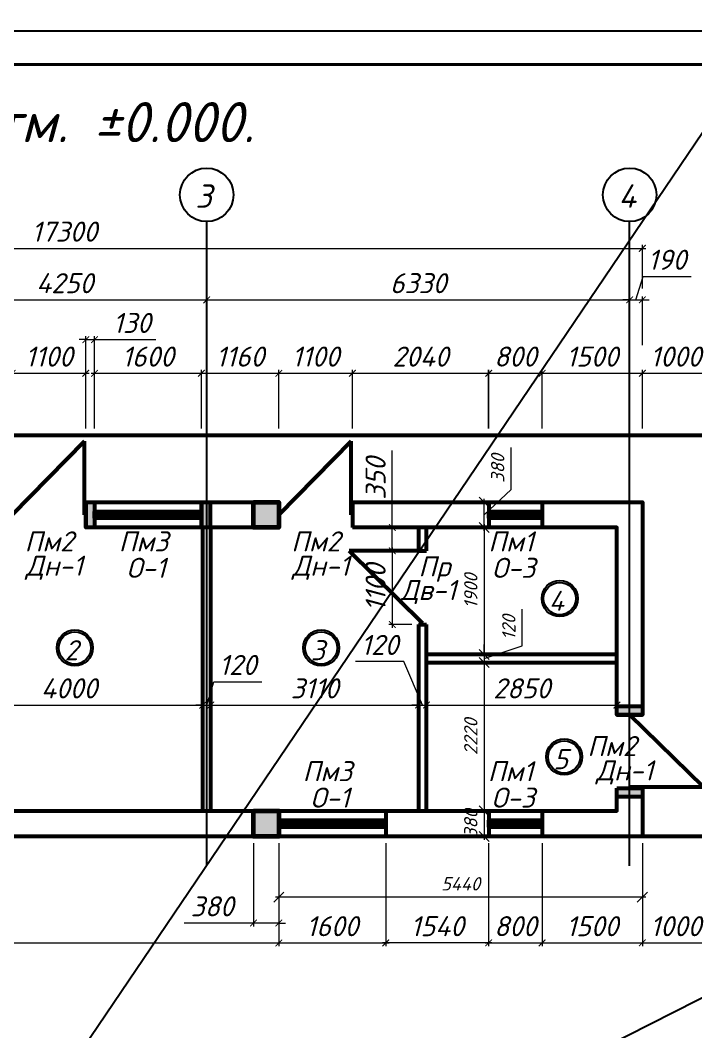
# Model space of a CAD drawing. Extents: x 108150 to 142535, y -18867 to -9422.
# Drawn here: x 134052.1 to 134153.2, y -16701 to -16549.7 of the extents above; entities that cross this region are included whole.
import ezdxf
from ezdxf.enums import TextEntityAlignment as Align

# ---------------------------------------------------------------- set-up
doc = ezdxf.new("R2010")
doc.units = 0
doc.header["$MEASUREMENT"] = 0
doc.header["$PDMODE"] = 32
doc.header["$PDSIZE"] = 0.6
doc.layers.add('1', color=4, linetype='Continuous', lineweight=40)
doc.layers.add('Выносные', color=8, linetype='Continuous', lineweight=15)
doc.styles.add('ГОСТ -3', font='isocpeui.ttf', dxfattribs={"height": 3})
doc.styles.add('ГОСТ 300', font='isocpeui.ttf', dxfattribs={"height": 300})
doc.styles.add('ГОСТ-2', font='isocpeui.ttf', dxfattribs={"oblique": 1, "height": 2})
doc.styles.add('ГОСТ3', font='isocpeur.ttf', dxfattribs={"oblique": 15, "height": 3})
doc.dimstyles.new('100-2', dxfattribs={"dimscale": 0, "dimtxt": 2, "dimasz": 1.5, "dimexe": 0.5, "dimexo": 1, "dimgap": 1, "dimtad": 1, "dimdec": 0, "dimlfac": 100, "dimdsep": 46, "dimtxsty": 'ГОСТ-2', "dimblk": 'OBLIQUE', "dimcen": 2, "dimdle": 0.5, "dimclrd": 7, "dimclre": 7, "dimclrt": 7, "dimadec": 0, "dimazin": 0, "dimtfac": 1, "dimtdec": 0, "dimtmove": 0, "dimatfit": 3, "dimfxl": 2, "dimlwd": 15, "dimlwe": 15, "dimarcsym": 0})
doc.dimstyles.new('100-3А', dxfattribs={"dimtxt": 3, "dimasz": 1, "dimexe": 0.5, "dimexo": 1, "dimgap": 1, "dimtad": 1, "dimdec": 0, "dimlfac": 100, "dimtxsty": 'ГОСТ -3', "dimblk": 'ARCHTICK', "dimcen": 2.5, "dimdle": 0.5, "dimclrd": 7, "dimclre": 7, "dimclrt": 7, "dimadec": 0, "dimazin": 0, "dimtfac": 1, "dimtdec": 0, "dimtmove": 0, "dimatfit": 0, "dimldrblk": 'DOT', "dimfxl": 1, "dimlwd": 15, "dimlwe": 15, "dimarcsym": 0})
doc.dimstyles.new('м100', dxfattribs={"dimtxt": 2.5, "dimasz": 2.5, "dimexe": 2, "dimexo": 0.625, "dimtad": 1, "dimdec": 0, "dimlfac": 100, "dimtxsty": 'Standard', "dimblk": 'OBLIQUE', "dimcen": -2.5, "dimdle": 2, "dimadec": 0, "dimazin": 0, "dimtfac": 1, "dimtdec": 0, "dimtmove": 0, "dimatfit": 3, "dimfxl": 1, "dimarcsym": 0})

# ---------------------------------------------------------------- blocks, each defined once
blk = doc.blocks.new('_Oblique')
at = {"color": 0, "linetype": 'ByBlock', "lineweight": -2}
blk.add_line((-0.5, -0.5), (0.5, 0.5), dxfattribs=at)
blk = doc.blocks.new('_ArchTick')
at = {"color": 0, "linetype": 'ByBlock', "const_width": 0.15}
blk.add_lwpolyline([(-0.5, -0.5), (0.5, 0.5)], dxfattribs=at)
blk = doc.blocks.new('*D2798')
at = {"color": 7, "lineweight": 15, "transparency": 16777216}
for p, q in [((134079.24, -16610.78), (134079.24, -16602.01)), ((134090.84, -16610.78), (134090.84, -16602.01)), ((134078.74, -16602.51), (134091.34, -16602.51))]:
    blk.add_line(p, q, dxfattribs=at)
at = {"layer": 'Defpoints', "color": 0, "lineweight": 0, "transparency": 16777216}
for p in [(134090.84, -16602.51), (134079.24, -16611.78), (134090.84, -16611.78)]:
    blk.add_point(p, dxfattribs=at)
at = {"color": 7, "lineweight": 15, "transparency": 16777216, "rotation": 180}
blk.add_blockref('_ArchTick', (134079.24, -16602.51), dxfattribs=at)
at = {"color": 7, "lineweight": 15, "transparency": 16777216}
blk.add_blockref('_ArchTick', (134090.84, -16602.51), dxfattribs=at)
at = {"color": 7, "lineweight": 25, "transparency": 16777216, "insert": (134085.04, -16600.01), "char_height": 3, "attachment_point": 5, "style": 'ГОСТ -3'}
blk.add_mtext('1160', dxfattribs=at)
blk = doc.blocks.new('_Dot')
at = {"color": 0, "linetype": 'ByBlock', "lineweight": -2}
blk.add_line((-0.5, 0), (-1, 0), dxfattribs=at)
at = {"color": 0, "linetype": 'ByBlock', "const_width": 0.5}
blk.add_lwpolyline([(-0.25, 0, 1), (0.25, 0, 1)], format="xyb", close=True, dxfattribs=at)
blk = doc.blocks.new('*D2799')
at = {"color": 7, "lineweight": 15, "transparency": 16777216}
for p, q in [((134090.84, -16610.78), (134090.84, -16602.01)), ((134101.84, -16610.78), (134101.84, -16602.01)), ((134090.34, -16602.51), (134102.34, -16602.51))]:
    blk.add_line(p, q, dxfattribs=at)
at = {"layer": 'Defpoints', "color": 0, "lineweight": 0, "transparency": 16777216}
for p in [(134101.84, -16602.51), (134090.84, -16611.78), (134101.84, -16611.78)]:
    blk.add_point(p, dxfattribs=at)
at = {"color": 7, "lineweight": 15, "transparency": 16777216, "rotation": 180}
blk.add_blockref('_ArchTick', (134090.84, -16602.51), dxfattribs=at)
at = {"color": 7, "lineweight": 15, "transparency": 16777216}
blk.add_blockref('_ArchTick', (134101.84, -16602.51), dxfattribs=at)
at = {"color": 7, "lineweight": 25, "transparency": 16777216, "insert": (134096.34, -16600.01), "char_height": 3, "attachment_point": 5, "style": 'ГОСТ -3'}
blk.add_mtext('1100', dxfattribs=at)
blk = doc.blocks.new('*D2803')
at = {"color": 7, "lineweight": 15, "transparency": 16777216}
for p, q in [((134144.29, -16591.53), (134145.34, -16588.03)), ((134145.34, -16588.03), (134152.54, -16588.03)), ((134143.34, -16591.53), (134142.34, -16591.53)), ((134143.34, -16598.82), (134143.34, -16591.03)), ((134143.34, -16591.53), (134145.24, -16591.53)), ((134143.34, -16591.53), (134145.24, -16591.53)), ((134145.24, -16598.32), (134145.24, -16591.03)), ((134145.24, -16591.53), (134146.24, -16591.53))]:
    blk.add_line(p, q, dxfattribs=at)
at = {"layer": 'Defpoints', "color": 0, "lineweight": 0, "transparency": 16777216}
for p in [(134145.24, -16591.53), (134145.24, -16599.32), (134143.34, -16599.82)]:
    blk.add_point(p, dxfattribs=at)
at = {"color": 7, "lineweight": 15, "transparency": 16777216}
blk.add_blockref('_ArchTick', (134143.34, -16591.53), dxfattribs=at)
at = {"color": 7, "lineweight": 15, "transparency": 16777216, "rotation": 180}
blk.add_blockref('_ArchTick', (134145.24, -16591.53), dxfattribs=at)
at = {"color": 7, "lineweight": 25, "transparency": 16777216, "insert": (134148.94, -16585.53), "char_height": 3, "attachment_point": 5, "style": 'ГОСТ -3'}
blk.add_mtext('190', dxfattribs=at)
blk = doc.blocks.new('*D2807')
at = {"color": 7, "lineweight": 15, "transparency": 16777216}
for p, q in [((134050.94, -16610.78), (134050.94, -16602.01)), ((134061.94, -16610.78), (134061.94, -16602.01)), ((134050.44, -16602.51), (134062.44, -16602.51))]:
    blk.add_line(p, q, dxfattribs=at)
at = {"layer": 'Defpoints', "color": 0, "lineweight": 0, "transparency": 16777216}
for p in [(134061.94, -16602.51), (134050.94, -16611.78), (134061.94, -16611.78)]:
    blk.add_point(p, dxfattribs=at)
at = {"color": 7, "lineweight": 15, "transparency": 16777216, "rotation": 180}
blk.add_blockref('_ArchTick', (134050.94, -16602.51), dxfattribs=at)
at = {"color": 7, "lineweight": 15, "transparency": 16777216}
blk.add_blockref('_ArchTick', (134061.94, -16602.51), dxfattribs=at)
at = {"color": 7, "lineweight": 25, "transparency": 16777216, "insert": (134056.44, -16600.01), "char_height": 3, "attachment_point": 5, "style": 'ГОСТ -3'}
blk.add_mtext('1100', dxfattribs=at)
blk = doc.blocks.new('*D2808')
at = {"layer": 'Defpoints', "color": 0, "lineweight": 0, "ltscale": 100, "transparency": 16777216}
for p in [(134063.24, -16597.48), (134061.94, -16611.78), (134063.24, -16611.78)]:
    blk.add_point(p, dxfattribs=at)
at = {"layer": 'Выносные', "color": 7, "lineweight": 15, "ltscale": 100, "transparency": 16777216}
for p, q in [((134061.94, -16597.48), (134060.94, -16597.48)), ((134061.94, -16610.78), (134061.94, -16596.98)), ((134061.94, -16597.48), (134063.24, -16597.48)), ((134063.24, -16610.78), (134063.24, -16596.98)), ((134063.24, -16597.48), (134072.44, -16597.48))]:
    blk.add_line(p, q, dxfattribs=at)
blk.add_blockref('_ArchTick', (134061.94, -16597.48), dxfattribs=at)
at = {"layer": 'Выносные', "color": 7, "lineweight": 15, "ltscale": 100, "transparency": 16777216, "rotation": 180}
blk.add_blockref('_ArchTick', (134063.24, -16597.48), dxfattribs=at)
at = {"layer": 'Выносные', "color": 7, "lineweight": 40, "ltscale": 100, "transparency": 16777216, "insert": (134068.84, -16594.98), "char_height": 3, "attachment_point": 5, "style": 'ГОСТ -3'}
blk.add_mtext('130', dxfattribs=at)
blk = doc.blocks.new('*D2810')
at = {"layer": 'Defpoints', "color": 0, "lineweight": 0, "ltscale": 100, "transparency": 16777216}
for p in [(134130.24, -16602.51), (134122.24, -16611.78), (134130.24, -16611.78)]:
    blk.add_point(p, dxfattribs=at)
at = {"layer": 'Выносные', "color": 7, "lineweight": 15, "ltscale": 100, "transparency": 16777216}
for p, q in [((134122.24, -16610.78), (134122.24, -16602.01)), ((134130.24, -16610.78), (134130.24, -16602.01)), ((134121.74, -16602.51), (134130.74, -16602.51))]:
    blk.add_line(p, q, dxfattribs=at)
at = {"layer": 'Выносные', "color": 7, "lineweight": 15, "ltscale": 100, "transparency": 16777216, "rotation": 180}
blk.add_blockref('_ArchTick', (134122.24, -16602.51), dxfattribs=at)
at = {"layer": 'Выносные', "color": 7, "lineweight": 15, "ltscale": 100, "transparency": 16777216}
blk.add_blockref('_ArchTick', (134130.24, -16602.51), dxfattribs=at)
at = {"layer": 'Выносные', "color": 7, "lineweight": 40, "ltscale": 100, "transparency": 16777216, "insert": (134126.24, -16600.01), "char_height": 3, "attachment_point": 5, "style": 'ГОСТ -3'}
blk.add_mtext('800', dxfattribs=at)
blk = doc.blocks.new('*D2819')
at = {"color": 7, "lineweight": 15, "transparency": 16777216}
for p, q in [((134080.04, -16652.14), (134081.09, -16648.64)), ((134081.09, -16648.64), (134088.29, -16648.64)), ((134079.44, -16652.14), (134078.44, -16652.14)), ((134079.44, -16653.74), (134079.44, -16651.64)), ((134079.44, -16652.14), (134080.64, -16652.14)), ((134079.44, -16652.14), (134080.64, -16652.14)), ((134080.64, -16653.74), (134080.64, -16651.64)), ((134080.64, -16652.14), (134081.64, -16652.14))]:
    blk.add_line(p, q, dxfattribs=at)
at = {"layer": 'Defpoints', "color": 0, "lineweight": 0, "transparency": 16777216}
for p in [(134080.64, -16652.14), (134079.44, -16654.74), (134080.64, -16654.74)]:
    blk.add_point(p, dxfattribs=at)
at = {"color": 7, "lineweight": 15, "transparency": 16777216}
blk.add_blockref('_ArchTick', (134079.44, -16652.14), dxfattribs=at)
at = {"color": 7, "lineweight": 15, "transparency": 16777216, "rotation": 180}
blk.add_blockref('_ArchTick', (134080.64, -16652.14), dxfattribs=at)
at = {"color": 7, "lineweight": 25, "transparency": 16777216, "insert": (134084.69, -16646.14), "char_height": 3, "attachment_point": 5, "style": 'ГОСТ -3'}
blk.add_mtext('120', dxfattribs=at)
blk = doc.blocks.new('*D2822')
at = {"color": 7, "lineweight": 15, "transparency": 16777216}
for p, q in [((134109.53, -16645.64), (134102.33, -16645.64)), ((134112.34, -16652.14), (134109.53, -16645.64)), ((134111.74, -16652.14), (134110.74, -16652.14)), ((134111.74, -16653.74), (134111.74, -16651.64)), ((134111.74, -16652.14), (134112.94, -16652.14)), ((134111.74, -16652.14), (134112.94, -16652.14)), ((134112.94, -16653.74), (134112.94, -16651.64)), ((134112.94, -16652.14), (134113.94, -16652.14))]:
    blk.add_line(p, q, dxfattribs=at)
at = {"layer": 'Defpoints', "color": 0, "lineweight": 0, "transparency": 16777216}
for p in [(134112.94, -16652.14), (134111.74, -16654.74), (134112.94, -16654.74)]:
    blk.add_point(p, dxfattribs=at)
at = {"color": 7, "lineweight": 15, "transparency": 16777216}
blk.add_blockref('_ArchTick', (134111.74, -16652.14), dxfattribs=at)
at = {"color": 7, "lineweight": 15, "transparency": 16777216, "rotation": 180}
blk.add_blockref('_ArchTick', (134112.94, -16652.14), dxfattribs=at)
at = {"color": 7, "lineweight": 25, "transparency": 16777216, "insert": (134105.93, -16643.14), "char_height": 3, "attachment_point": 5, "style": 'ГОСТ -3'}
blk.add_mtext('120', dxfattribs=at)
blk = doc.blocks.new('*D2823')
at = {"color": 7, "lineweight": 15, "transparency": 16777216}
for p, q in [((134121.57, -16625.08), (134121.57, -16645.08)), ((134117.5, -16625.58), (134122.07, -16625.58)), ((134117.5, -16644.58), (134122.07, -16644.58))]:
    blk.add_line(p, q, dxfattribs=at)
at = {"layer": 'Defpoints', "color": 0, "lineweight": 0, "transparency": 16777216}
for p in [(134116.5, -16625.58), (134116.5, -16644.58), (134121.57, -16644.58)]:
    blk.add_point(p, dxfattribs=at)
at = {"color": 7, "lineweight": 15, "transparency": 16777216, "xscale": 1.5, "yscale": 1.5, "zscale": 1.5}
for p, rotation in [((134121.57, -16625.58), 90), ((134121.57, -16644.58), 270)]:
    blk.add_blockref('_Oblique', p, dxfattribs=dict(at, rotation=rotation))
at = {"color": 7, "lineweight": 25, "transparency": 16777216, "insert": (134119.57, -16635.08), "char_height": 2, "attachment_point": 5, "rotation": 90, "style": 'ГОСТ-2'}
blk.add_mtext('1900', dxfattribs=at)
blk = doc.blocks.new('*D2824')
at = {"color": 7, "lineweight": 15, "transparency": 16777216}
for p, q in [((134127.26, -16643.28), (134127.26, -16637.79)), ((134121.57, -16644.58), (134121.57, -16643.08)), ((134121.57, -16645.18), (134127.26, -16643.28)), ((134117.5, -16644.58), (134122.07, -16644.58)), ((134121.57, -16644.58), (134121.57, -16645.78)), ((134121.57, -16644.58), (134121.57, -16645.78)), ((134117.5, -16645.78), (134122.07, -16645.78)), ((134121.57, -16645.78), (134121.57, -16647.28))]:
    blk.add_line(p, q, dxfattribs=at)
at = {"layer": 'Defpoints', "color": 0, "lineweight": 0, "transparency": 16777216}
for p in [(134116.5, -16644.58), (134116.5, -16645.78), (134121.57, -16645.78)]:
    blk.add_point(p, dxfattribs=at)
at = {"color": 7, "lineweight": 15, "transparency": 16777216, "xscale": 1.5, "yscale": 1.5, "zscale": 1.5}
for p, rotation in [((134121.57, -16644.58), 270), ((134121.57, -16645.78), 90)]:
    blk.add_blockref('_Oblique', p, dxfattribs=dict(at, rotation=rotation))
at = {"color": 7, "lineweight": 25, "transparency": 16777216, "insert": (134125.26, -16640.54), "char_height": 2, "attachment_point": 5, "rotation": 90, "style": 'ГОСТ-2'}
blk.add_mtext('120', dxfattribs=at)
blk = doc.blocks.new('*D2825')
at = {"color": 7, "lineweight": 15, "transparency": 16777216}
for p, q in [((134117.5, -16645.78), (134122.07, -16645.78)), ((134121.57, -16645.28), (134121.57, -16668.48)), ((134117.5, -16667.98), (134122.07, -16667.98))]:
    blk.add_line(p, q, dxfattribs=at)
at = {"layer": 'Defpoints', "color": 0, "lineweight": 0, "transparency": 16777216}
for p in [(134116.5, -16645.78), (134116.5, -16667.98), (134121.57, -16667.98)]:
    blk.add_point(p, dxfattribs=at)
at = {"color": 7, "lineweight": 15, "transparency": 16777216, "xscale": 1.5, "yscale": 1.5, "zscale": 1.5}
for p, rotation in [((134121.57, -16645.78), 90), ((134121.57, -16667.98), 270)]:
    blk.add_blockref('_Oblique', p, dxfattribs=dict(at, rotation=rotation))
at = {"color": 7, "lineweight": 25, "transparency": 16777216, "insert": (134119.57, -16656.88), "char_height": 2, "attachment_point": 5, "rotation": 90, "style": 'ГОСТ-2'}
blk.add_mtext('2220', dxfattribs=at)
blk = doc.blocks.new('*D2826')
at = {"color": 7, "lineweight": 15, "transparency": 16777216}
for p, q in [((134121.57, -16667.48), (134121.57, -16672.28)), ((134117.5, -16667.98), (134122.07, -16667.98)), ((134117.35, -16671.78), (134122.07, -16671.78))]:
    blk.add_line(p, q, dxfattribs=at)
at = {"layer": 'Defpoints', "color": 0, "lineweight": 0, "transparency": 16777216}
for p in [(134116.5, -16667.98), (134116.35, -16671.78), (134121.57, -16671.78)]:
    blk.add_point(p, dxfattribs=at)
at = {"color": 7, "lineweight": 15, "transparency": 16777216, "xscale": 1.5, "yscale": 1.5, "zscale": 1.5}
for p, rotation in [((134121.57, -16667.98), 90), ((134121.57, -16671.78), 270)]:
    blk.add_blockref('_Oblique', p, dxfattribs=dict(at, rotation=rotation))
at = {"color": 7, "lineweight": 25, "transparency": 16777216, "insert": (134119.57, -16669.88), "char_height": 2, "attachment_point": 5, "rotation": 90, "style": 'ГОСТ-2'}
blk.add_mtext('380', dxfattribs=at)
blk = doc.blocks.new('*D2827')
at = {"color": 7, "lineweight": 15, "transparency": 16777216}
for p, q in [((134125.59, -16619.89), (134125.59, -16613.61)), ((134121.57, -16623.68), (134125.59, -16619.89)), ((134117.5, -16621.78), (134122.07, -16621.78)), ((134121.57, -16626.08), (134121.57, -16621.28)), ((134117.5, -16625.58), (134122.07, -16625.58))]:
    blk.add_line(p, q, dxfattribs=at)
at = {"layer": 'Defpoints', "color": 0, "lineweight": 0, "transparency": 16777216}
for p in [(134116.5, -16621.78), (134121.57, -16621.78), (134116.5, -16625.58)]:
    blk.add_point(p, dxfattribs=at)
at = {"color": 7, "lineweight": 15, "transparency": 16777216, "xscale": 1.5, "yscale": 1.5, "zscale": 1.5}
for p, rotation in [((134121.57, -16621.78), 90), ((134121.57, -16625.58), 270)]:
    blk.add_blockref('_Oblique', p, dxfattribs=dict(at, rotation=rotation))
at = {"color": 7, "lineweight": 25, "transparency": 16777216, "insert": (134123.59, -16616.75), "char_height": 2, "attachment_point": 5, "rotation": 90, "style": 'ГОСТ-2'}
blk.add_mtext('380', dxfattribs=at)
blk = doc.blocks.new('*D2933')
at = {"layer": 'Defpoints', "color": 0, "lineweight": 0, "ltscale": 100, "transparency": 16777216}
for p in [(134111.74, -16629.07), (134107.82, -16640.07), (134111.74, -16640.07)]:
    blk.add_point(p, dxfattribs=at)
at = {"layer": 'Выносные', "color": 7, "lineweight": 15, "ltscale": 100, "transparency": 16777216}
for p, q in [((134110.74, -16629.07), (134107.32, -16629.07)), ((134107.82, -16628.57), (134107.82, -16640.57)), ((134110.74, -16640.07), (134107.32, -16640.07))]:
    blk.add_line(p, q, dxfattribs=at)
for p, rotation in [((134107.82, -16629.07), 90), ((134107.82, -16640.07), 270)]:
    blk.add_blockref('_ArchTick', p, dxfattribs=dict(at, rotation=rotation))
at = {"layer": 'Выносные', "color": 7, "lineweight": 40, "ltscale": 100, "transparency": 16777216, "insert": (134105.32, -16634.57), "char_height": 3, "attachment_point": 5, "rotation": 90, "style": 'ГОСТ -3'}
blk.add_mtext('1100', dxfattribs=at)
blk = doc.blocks.new('*D2934')
at = {"layer": 'Defpoints', "color": 0, "lineweight": 0, "ltscale": 100, "transparency": 16777216}
for p in [(134111.74, -16625.58), (134107.82, -16629.07), (134111.74, -16629.07)]:
    blk.add_point(p, dxfattribs=at)
at = {"layer": 'Выносные', "color": 7, "lineweight": 15, "ltscale": 100, "transparency": 16777216}
for p, q in [((134107.82, -16625.58), (134107.82, -16614.06)), ((134110.74, -16625.58), (134107.32, -16625.58)), ((134107.82, -16629.07), (134107.82, -16625.58)), ((134110.74, -16629.07), (134107.32, -16629.07)), ((134107.82, -16629.07), (134107.82, -16630.07))]:
    blk.add_line(p, q, dxfattribs=at)
for p, rotation in [((134107.82, -16625.58), 270), ((134107.82, -16629.07), 90)]:
    blk.add_blockref('_ArchTick', p, dxfattribs=dict(at, rotation=rotation))
at = {"layer": 'Выносные', "color": 7, "lineweight": 40, "ltscale": 100, "transparency": 16777216, "insert": (134105.32, -16618.25), "char_height": 3, "attachment_point": 5, "rotation": 90, "style": 'ГОСТ -3'}
blk.add_mtext('350', dxfattribs=at)
blk = doc.blocks.new('*D2831')
at = {"color": 7, "lineweight": 15, "transparency": 16777216}
for p, q in [((134090.84, -16672.78), (134090.84, -16681.37)), ((134145.24, -16672.78), (134145.24, -16681.37)), ((134145.74, -16680.87), (134090.34, -16680.87))]:
    blk.add_line(p, q, dxfattribs=at)
at = {"layer": 'Defpoints', "color": 0, "lineweight": 0, "transparency": 16777216}
for p in [(134090.84, -16671.78), (134145.24, -16671.78), (134090.84, -16680.87)]:
    blk.add_point(p, dxfattribs=at)
at = {"color": 7, "lineweight": 15, "transparency": 16777216, "xscale": 1.5, "yscale": 1.5, "zscale": 1.5, "rotation": 180}
blk.add_blockref('_Oblique', (134090.84, -16680.87), dxfattribs=at)
at = {"color": 7, "lineweight": 15, "transparency": 16777216, "xscale": 1.5, "yscale": 1.5, "zscale": 1.5}
blk.add_blockref('_Oblique', (134145.24, -16680.87), dxfattribs=at)
at = {"color": 7, "lineweight": 25, "transparency": 16777216, "insert": (134118.04, -16678.87), "char_height": 2, "attachment_point": 5, "style": 'ГОСТ-2'}
blk.add_mtext('5440', dxfattribs=at)
blk = doc.blocks.new('*D2832')
at = {"color": 7, "lineweight": 15, "transparency": 16777216}
for p, q in [((134087.04, -16672.78), (134087.04, -16685.24)), ((134090.84, -16672.78), (134090.84, -16685.24)), ((134087.04, -16684.74), (134076.67, -16684.74)), ((134090.84, -16684.74), (134087.04, -16684.74)), ((134090.84, -16684.74), (134091.84, -16684.74))]:
    blk.add_line(p, q, dxfattribs=at)
at = {"layer": 'Defpoints', "color": 0, "lineweight": 0, "transparency": 16777216}
for p in [(134087.04, -16671.78), (134090.84, -16671.78), (134087.04, -16684.74)]:
    blk.add_point(p, dxfattribs=at)
at = {"color": 7, "lineweight": 15, "transparency": 16777216}
blk.add_blockref('_ArchTick', (134087.04, -16684.74), dxfattribs=at)
at = {"color": 7, "lineweight": 15, "transparency": 16777216, "rotation": 180}
blk.add_blockref('_ArchTick', (134090.84, -16684.74), dxfattribs=at)
at = {"color": 7, "lineweight": 25, "transparency": 16777216, "insert": (134080.86, -16682.24), "char_height": 3, "attachment_point": 5, "style": 'ГОСТ -3'}
blk.add_mtext('380', dxfattribs=at)
blk = doc.blocks.new('*D2936')
at = {"color": 7, "lineweight": 15, "transparency": 16777216}
for p, q in [((134106.84, -16672.78), (134106.84, -16688.21)), ((134122.24, -16672.78), (134122.24, -16688.21)), ((134122.74, -16687.71), (134106.34, -16687.71))]:
    blk.add_line(p, q, dxfattribs=at)
at = {"layer": 'Defpoints', "color": 0, "lineweight": 0, "transparency": 16777216}
for p in [(134106.84, -16671.78), (134122.24, -16671.78), (134106.84, -16687.71)]:
    blk.add_point(p, dxfattribs=at)
at = {"color": 7, "lineweight": 15, "transparency": 16777216, "rotation": 180}
blk.add_blockref('_ArchTick', (134106.84, -16687.71), dxfattribs=at)
at = {"color": 7, "lineweight": 15, "transparency": 16777216}
blk.add_blockref('_ArchTick', (134122.24, -16687.71), dxfattribs=at)
at = {"color": 7, "lineweight": 25, "transparency": 16777216, "insert": (134114.54, -16685.21), "char_height": 3, "attachment_point": 5, "style": 'ГОСТ -3'}
blk.add_mtext('1540', dxfattribs=at)
blk = doc.blocks.new('*D2937')
at = {"color": 7, "lineweight": 15, "transparency": 16777216}
for p, q in [((134122.24, -16672.78), (134122.24, -16688.21)), ((134130.24, -16672.78), (134130.24, -16688.21)), ((134121.74, -16687.71), (134130.74, -16687.71))]:
    blk.add_line(p, q, dxfattribs=at)
at = {"layer": 'Defpoints', "color": 0, "lineweight": 0, "transparency": 16777216}
for p in [(134122.24, -16671.78), (134130.24, -16671.78), (134130.24, -16687.71)]:
    blk.add_point(p, dxfattribs=at)
at = {"color": 7, "lineweight": 15, "transparency": 16777216, "rotation": 180}
blk.add_blockref('_ArchTick', (134122.24, -16687.71), dxfattribs=at)
at = {"color": 7, "lineweight": 15, "transparency": 16777216}
blk.add_blockref('_ArchTick', (134130.24, -16687.71), dxfattribs=at)
at = {"color": 7, "lineweight": 25, "transparency": 16777216, "insert": (134126.24, -16685.21), "char_height": 3, "attachment_point": 5, "style": 'ГОСТ -3'}
blk.add_mtext('800', dxfattribs=at)
blk = doc.blocks.new('*D2938')
at = {"color": 7, "lineweight": 15, "transparency": 16777216}
for p, q in [((134145.24, -16672.78), (134145.24, -16688.21)), ((134155.24, -16672.78), (134155.24, -16688.21)), ((134144.74, -16687.71), (134155.74, -16687.71))]:
    blk.add_line(p, q, dxfattribs=at)
at = {"layer": 'Defpoints', "color": 0, "lineweight": 0, "transparency": 16777216}
for p in [(134145.24, -16671.78, -754.49), (134155.24, -16671.78, -754.49), (134155.24, -16687.71)]:
    blk.add_point(p, dxfattribs=at)
at = {"color": 7, "lineweight": 15, "transparency": 16777216, "rotation": 180}
blk.add_blockref('_ArchTick', (134145.24, -16687.71), dxfattribs=at)
at = {"color": 7, "lineweight": 15, "transparency": 16777216}
blk.add_blockref('_ArchTick', (134155.24, -16687.71), dxfattribs=at)
at = {"color": 7, "lineweight": 25, "transparency": 16777216, "insert": (134150.24, -16685.21), "char_height": 3, "attachment_point": 5, "style": 'ГОСТ -3'}
blk.add_mtext('1000', dxfattribs=at)
blk = doc.blocks.new('*D2842')
at = {"color": 7, "lineweight": 15, "transparency": 16777216}
for p, q in [((134145.24, -16610.78), (134145.24, -16602.01)), ((134155.24, -16610.78), (134155.24, -16602.01)), ((134144.74, -16602.51), (134155.74, -16602.51))]:
    blk.add_line(p, q, dxfattribs=at)
at = {"layer": 'Defpoints', "color": 0, "lineweight": 0, "transparency": 16777216}
for p in [(134155.24, -16602.51), (134145.24, -16611.78, -754.49), (134155.24, -16611.78, -754.49)]:
    blk.add_point(p, dxfattribs=at)
at = {"color": 7, "lineweight": 15, "transparency": 16777216, "rotation": 180}
blk.add_blockref('_ArchTick', (134145.24, -16602.51), dxfattribs=at)
at = {"color": 7, "lineweight": 15, "transparency": 16777216}
blk.add_blockref('_ArchTick', (134155.24, -16602.51), dxfattribs=at)
at = {"color": 7, "lineweight": 25, "transparency": 16777216, "insert": (134150.24, -16600.01), "char_height": 3, "attachment_point": 5, "style": 'ГОСТ -3'}
blk.add_mtext('1000', dxfattribs=at)

msp = doc.modelspace()

# ---------------------------------------------------------------- hatches: boundary and pattern name
at = {"lineweight": 15}
h = msp.add_hatch(color=116, dxfattribs=at)
h.set_gradient(color1=(132, 132, 132), color2=(145, 145, 145), one_color=1, tint=0.57)
h.paths.add_polyline_path([(134061.9417, -16621.7771), (134063.2417, -16621.7771), (134063.2417, -16625.5771), (134061.9417, -16625.5771)])
h = msp.add_hatch(color=116, dxfattribs=at)
h.set_gradient(color1=(132, 132, 132), color2=(145, 145, 145), one_color=1, tint=0.57)
h.paths.add_polyline_path([(134079.2417, -16621.7771), (134080.5417, -16621.7771), (134080.5417, -16625.5771), (134079.2417, -16625.5771)])
at = {"lineweight": 60}
h = msp.add_hatch(color=116, dxfattribs=at)
h.set_gradient(color1=(91, 91, 91), color2=(115, 115, 115), one_color=1, tint=0.45)
h.paths.add_polyline_path([(134090.8417, -16625.5771), (134087.0417, -16625.5771), (134087.0417, -16621.7771), (134090.8417, -16621.7771)])
at = {"lineweight": 15}
h = msp.add_hatch(color=116, dxfattribs=at)
h.set_gradient(color1=(132, 132, 132), color2=(145, 145, 145), one_color=1, tint=0.57)
h.paths.add_polyline_path([(134145.2417, -16652.2771), (134145.2417, -16653.5771), (134143.3417, -16653.5771), (134143.3417, -16652.2771)])
h.paths.add_polyline_path([(134143.3417, -16652.2771), (134143.3417, -16653.5771), (134141.4417, -16653.5771), (134141.4417, -16652.2771)])
h = msp.add_hatch(color=116, dxfattribs=at)
h.set_gradient(color1=(132, 132, 132), color2=(145, 145, 145), one_color=1, tint=0.57)
h.paths.add_polyline_path([(134141.4417, -16665.8771), (134141.4417, -16664.5771), (134145.2417, -16664.5771), (134145.2417, -16665.8771)])
at = {"lineweight": 60}
h = msp.add_hatch(color=116, dxfattribs=at)
h.set_gradient(color1=(91, 91, 91), color2=(115, 115, 115), one_color=1, tint=0.45)
h.paths.add_polyline_path([(134090.8417, -16671.7771), (134087.0417, -16671.7771), (134087.0417, -16667.9771), (134090.8417, -16667.9771)])

# ---------------------------------------------------------------- linework, layer by layer
at = {"color": 5, "lineweight": 25}
for p, q in [((134080.045, -16676.2032, -754.4947), (134080.045, -16579.821, -754.4947)), ((134143.3417, -16676.2032, -754.4947), (134143.3417, -16579.821, -754.4947))]:
    msp.add_line(p, q, dxfattribs=at)
at = {"color": 116, "lineweight": 53}
for p, q in [((134061.7417, -16612.6771, -754.4947), (134050.9417, -16623.6771, -754.4947)), ((134061.7417, -16623.6771, -754.4947), (134061.7417, -16612.6771, -754.4947)), ((134101.6417, -16612.6771, -754.4947), (134090.8417, -16623.6771, -754.4947)), ((134101.6417, -16623.6771, -754.4947), (134101.6417, -16612.6771, -754.4947)), ((134063.2417, -16621.7771, -754.4947), (134063.2417, -16625.5771, -754.4947)), ((134079.2417, -16621.7771, -754.4947), (134079.2417, -16625.5771, -754.4947)), ((134090.8417, -16621.7771, -754.4947), (134090.8417, -16625.5771, -754.4947)), ((134122.2447, -16621.7831, -754.4947), (134122.2447, -16625.5831, -754.4947)), ((134130.2447, -16621.7831, -754.4947), (134130.2447, -16625.5831, -754.4947)), ((134061.9417, -16623.6771, -754.4947), (134061.7417, -16623.6771, -754.4947)), ((134063.2417, -16623.6771, -754.4947), (134079.2417, -16623.6771, -754.4947)), ((134101.8417, -16623.6771, -754.4947), (134101.6417, -16623.6771, -754.4947)), ((134122.2447, -16623.6831, -754.4947), (134130.2447, -16623.6831, -754.4947)), ((134079.445, -16667.9771, -754.4947), (134079.445, -16625.5771, -754.4947)), ((134080.645, -16667.9771, -754.4947), (134080.645, -16625.5771, -754.4947)), ((134111.745, -16625.5771, -754.4947), (134111.745, -16629.0684, -754.4947)), ((134112.945, -16629.0684, -754.4947), (134112.945, -16625.5771, -754.4947)), ((134112.345, -16629.0684, -754.4947), (134101.345, -16629.0684, -754.4947)), ((134112.345, -16639.8684, -754.4947), (134101.345, -16629.0684, -754.4947)), ((134111.745, -16629.0684, -754.4947), (134112.945, -16629.0684, -754.4947)), ((134111.745, -16640.0684, -754.4947), (134111.745, -16667.9771, -754.4947)), ((134111.745, -16640.0684, -754.4947), (134112.945, -16640.0684, -754.4947)), ((134112.3126, -16640.0684, -754.4947), (134112.3126, -16639.8684, -754.4947)), ((134112.945, -16667.9771, -754.4947), (134112.945, -16640.0684, -754.4947)), ((134141.4417, -16644.5771, -754.4947), (134112.945, -16644.5771, -754.4947)), ((134112.945, -16645.7771, -754.4947), (134141.4417, -16645.7771, -754.4947)), ((134141.4417, -16653.5771, -754.4947), (134145.2417, -16653.5771, -754.4947)), ((134143.3417, -16653.5771, -754.4947), (134154.3417, -16664.3771, -754.4947)), ((134143.3417, -16664.5771, -754.4947), (134143.3417, -16664.3771, -754.4947)), ((134143.3417, -16664.3771, -754.4947), (134154.3417, -16664.3771, -754.4947)), ((134141.4417, -16664.5771, -754.4947), (134145.2417, -16664.5771, -754.4947)), ((134090.8417, -16667.9771, -754.4947), (134090.8417, -16671.7771, -754.4947)), ((134090.8417, -16667.9771, -754.4947), (134090.8417, -16671.7771, -754.4947)), ((134090.8417, -16667.9771, -754.4947), (134090.8417, -16671.7771, -754.4947)), ((134106.8417, -16667.9771, -754.4947), (134106.8417, -16671.7771, -754.4947)), ((134122.2447, -16667.9771, -754.4947), (134122.2447, -16671.7771, -754.4947)), ((134130.2447, -16667.9771, -754.4947), (134130.2447, -16671.7771, -754.4947)), ((134090.8417, -16669.8771, -754.4947), (134106.8417, -16669.8771, -754.4947)), ((134122.2447, -16669.8771, -754.4947), (134130.2447, -16669.8771, -754.4947))]:
    msp.add_line(p, q, dxfattribs=at)
at = {"color": 0, "lineweight": -3, "elevation": -754.4947}
msp.add_lwpolyline([(133906.3475, -16848.334), (134536.3475, -16848.334), (134536.3475, -16551.334), (133906.3475, -16551.334)], close=True, dxfattribs=at)
at = {"color": 7, "lineweight": 40, "elevation": -754.4947}
msp.add_lwpolyline([(133926.3475, -16843.334), (134531.3475, -16843.334), (134531.3475, -16556.334), (133926.3475, -16556.334)], close=True, dxfattribs=at)
at = {"color": 116, "lineweight": 53, "elevation": -754.4947}
for points in [[(133972.2417, -16671.7771), (133962.2417, -16671.7771), (133962.2417, -16611.7771), (134155.2417, -16611.7771), (134155.2417, -16671.7771), (134145.2417, -16671.7771)], [(134145.2417, -16664.5771), (134145.2417, -16671.7771), (133972.2417, -16671.7771), (133972.2417, -16621.7771), (133990.2417, -16621.7771)], [(134061.7417, -16621.7771), (134090.8417, -16621.7771)], [(134061.9417, -16621.7771), (134061.9417, -16625.5771)], [(134090.8417, -16625.5771), (134090.8417, -16621.7771)], [(134101.8417, -16621.7771), (134145.2417, -16621.7771), (134145.2417, -16653.5771)], [(134101.8417, -16621.7771), (134101.8417, -16625.5771)], [(134090.8417, -16625.5771), (134061.9417, -16625.5771)], [(134141.4417, -16653.5771), (134141.4417, -16625.5771), (134101.8417, -16625.5771)], [(134039.445, -16667.9771), (134141.4417, -16667.9771), (134141.4417, -16664.5771)]]:
    msp.add_lwpolyline(points, dxfattribs=at)
for points in [[(134063.2417, -16621.7771), (134063.2417, -16625.5771), (134061.9417, -16625.5771), (134061.9417, -16621.7771)], [(134080.5417, -16621.7771), (134080.5417, -16625.5771), (134079.2417, -16625.5771), (134079.2417, -16621.7771)], [(134063.2417, -16623.1771), (134079.2417, -16623.1771), (134079.2417, -16624.1771), (134063.2417, -16624.1771)], [(134122.2447, -16623.1831), (134130.2447, -16623.1831), (134130.2447, -16624.1831), (134122.2447, -16624.1831)], [(134141.4417, -16652.2771), (134145.2417, -16652.2771), (134145.2417, -16653.5771), (134141.4417, -16653.5771)], [(134141.4417, -16664.5771), (134145.2417, -16664.5771), (134145.2417, -16665.8771), (134141.4417, -16665.8771)], [(134090.8417, -16669.3771), (134106.8417, -16669.3771), (134106.8417, -16670.3771), (134090.8417, -16670.3771)], [(134122.2447, -16669.3771), (134130.2447, -16669.3771), (134130.2447, -16670.3771), (134122.2447, -16670.3771)]]:
    msp.add_lwpolyline(points, close=True, dxfattribs=at)
at = {"color": 116, "lineweight": 60, "elevation": -754.4947}
for points in [[(134087.0417, -16621.7771), (134090.8417, -16621.7771), (134090.8417, -16625.5771), (134087.0417, -16625.5771)], [(134087.0417, -16667.9771), (134090.8417, -16667.9771), (134090.8417, -16671.7771), (134087.0417, -16671.7771)]]:
    msp.add_lwpolyline(points, close=True, dxfattribs=at)
at = {"color": 7}
for centre in [(134080.045, -16575.821, -754.4947), (134143.3417, -16575.821, -754.4947)]:
    msp.add_circle(centre, 4, dxfattribs=at)
at = {"color": 146, "lineweight": 25}
for centre, radius in [((134132.8789, -16636.2073, -754.4947), 2.7), ((134132.8789, -16636.2073, -754.4947), 2.4093), ((134060.3148, -16643.5915, -754.4947), 2.7), ((134060.3148, -16643.5915, -754.4947), 2.4093), ((134097.1798, -16643.5915, -754.4947), 2.7), ((134097.1798, -16643.5915, -754.4947), 2.4093), ((134133.5385, -16659.8923, -754.4947), 2.7), ((134133.5385, -16659.8923, -754.4947), 2.4093)]:
    msp.add_circle(centre, radius, dxfattribs=at)

# ---------------------------------------------------------------- texts
at = {"color": 7, "ltscale": 20, "style": 'ГОСТ -3'}
msp.add_text('План на отм. %%P0.000. ', height=6, dxfattribs=at).set_placement((134008.9589, -16567.9382, -754.4947))
at = {"color": 7, "style": 'ГОСТ 300'}
for s, p in [('3', (134078.3521, -16577.7522, -754.4947)), ('4', (134141.6488, -16577.7522, -754.4947))]:
    msp.add_text(s, height=3.5, dxfattribs=at).set_placement(p)
at = {"color": 7, "linetype": 'Continuous', "lineweight": 25, "style": 'ГОСТ -3'}
for s, p in [('Пм2', (134056.4663, -16627.6453, -754.4947)), ('Пм3', (134070.5859, -16627.6453, -754.4947)), ('Пм2', (134096.3663, -16627.6453, -754.4947)), ('Пм1', (134125.5889, -16627.6513, -754.4947)), ('Дн-1', (134057.2219, -16631.6015, -754.4947)), ('О-1', (134070.9718, -16631.6015, -754.4947)), ('Дн-1', (134097.1219, -16631.6015, -754.4947)), ('Пр', (134114.1103, -16631.7839, -754.4947)), ('О-3', (134125.9748, -16631.6075, -754.4947)), ('Дв-1', (134113.2137, -16635.2388, -754.4947)), ('Пм2', (134140.684, -16658.2578, -754.4947)), ('Пм3', (134098.1115, -16662.0182, -754.4947)), ('Пм1', (134125.5145, -16662.0182, -754.4947)), ('Дн-1', (134142.5961, -16662.214, -754.4947)), ('О-1', (134098.4974, -16665.9744, -754.4947)), ('О-3', (134125.9004, -16665.9744, -754.4947))]:
    msp.add_text(s, height=3, dxfattribs=at).set_placement(p, align=Align.MIDDLE)
at = {"color": 7, "linetype": 'Continuous', "lineweight": 25, "style": 'ГОСТ3', "oblique": 15}
for s, p in [('4', (134132.3737, -16636.5427, -754.4947)), ('2', (134059.8097, -16643.927, -754.4947)), ('3', (134096.6746, -16643.927, -754.4947)), ('5', (134133.0334, -16660.2277, -754.4947))]:
    msp.add_text(s, height=3, dxfattribs=at).set_placement(p, align=Align.MIDDLE)

# ---------------------------------------------------------------- dimensions: what is measured, and where the dimension line sits
at = {"color": 116, "lineweight": 25}
for base, p1, p2 in [((134145.2417, -16583.821, -754.4947), (133972.2417, -16590.821, -754.4947), (134145.2417, -16590.821, -754.4947)), ((134090.8417, -16687.7099, -754.4947), (133972.2417, -16671.7771, -754.4947), (134090.8417, -16671.7771, -754.4947)), ((134106.8417, -16687.7099, -754.4947), (134090.8417, -16671.7771, -754.4947), (134106.8417, -16671.7771, -754.4947)), ((134145.2417, -16687.7099, -754.4947), (134130.2447, -16671.7771, -754.4947), (134145.2417, -16671.7771, -754.4947))]:
    msp.add_linear_dim(base=base, p1=p1, p2=p2, dimstyle='100-3А', dxfattribs=at).render()
for base, p1, p2, dimstyle, override, picture, middle in [((134145.2417, -16591.5339, -754.4947), (134143.3417, -16599.821, -754.4947), (134145.2417, -16599.321, -754.4947), '100-3А', {"dimtmove": 1}, '*D2803', (134146.3417, -16585.5339, -754.4947)), ((134061.9417, -16602.5135, -754.4947), (134050.9417, -16611.7771, -754.4947), (134061.9417, -16611.7771, -754.4947), '100-3А', {"dimtmove": 1}, '*D2807', (134056.4417, -16600.0135, -754.4947)), ((134090.8417, -16602.5135, -754.4947), (134079.2417, -16611.7771, -754.4947), (134090.8417, -16611.7771, -754.4947), '100-3А', {"dimtmove": 1}, '*D2798', (134085.0417, -16600.0135, -754.4947)), ((134101.8417, -16602.5135, -754.4947), (134090.8417, -16611.7771, -754.4947), (134101.8417, -16611.7771, -754.4947), '100-3А', {"dimtmove": 1}, '*D2799', (134096.3417, -16600.0135, -754.4947)), ((134155.2417, -16602.5135), (134145.2417, -16611.7771, -754.4947), (134155.2417, -16611.7771, -754.4947), '100-3А', {"dimtmove": 1}, '*D2842', (134150.2417, -16600.0135)), ((134080.645, -16652.1364, -754.4947), (134079.445, -16654.736, -754.4947), (134080.645, -16654.736, -754.4947), '100-3А', {"dimtmove": 1}, '*D2819', (134082.095, -16646.1364, -754.4947)), ((134090.8417, -16680.8663, -754.4947), (134145.2417, -16671.7771, -754.4947), (134090.8417, -16671.7771, -754.4947), '100-2', {"dimscale": 1, "dimfxl": 1.25}, '*D2831', (134118.0417, -16678.8663, -754.4947))]:
    dim = msp.add_linear_dim(base=base, p1=p1, p2=p2, dimstyle=dimstyle, override=override, dxfattribs=at)
    dim.commit()
    dim.dimension.update_dxf_attribs({"geometry": picture, "text_midpoint": middle})
for base, p1, p2 in [((134143.3417, -16591.5339, -754.4947), (134080.045, -16599.821, -754.4947), (134143.3417, -16599.821, -754.4947)), ((134122.2447, -16602.5135, -754.4947), (134101.8417, -16611.7771, -754.4947), (134122.2447, -16611.7771, -754.4947)), ((134079.445, -16652.1364, -754.4947), (134039.445, -16654.736, -754.4947), (134079.445, -16652.1364, -754.4947)), ((134111.745, -16652.1364, -754.4947), (134080.645, -16652.1364, -754.4947), (134111.745, -16652.1364, -754.4947)), ((134141.4417, -16652.1364, -754.4947), (134112.945, -16652.1364, -754.4947), (134141.4417, -16652.1364, -754.4947))]:
    msp.add_linear_dim(base=base, p1=p1, p2=p2, dimstyle='100-3А', override={"dimtmove": 1}, dxfattribs=at).render()
for base, p1, p2, picture, middle in [((134121.5663, -16621.7771, -754.4947), (134116.4951, -16625.5771, -754.4947), (134116.4951, -16621.7771, -754.4947), '*D2827', (134125.5909, -16618.8926, -754.4947)), ((134121.5663, -16645.7771, -754.4947), (134116.4951, -16644.5771, -754.4947), (134116.4951, -16645.7771, -754.4947), '*D2824', (134127.2565, -16642.2844, -754.4947)), ((134121.5663, -16671.7771, -754.4947), (134116.4951, -16667.9771, -754.4947), (134116.3509, -16671.7771, -754.4947), '*D2826', (134121.5663, -16669.8771, -754.4947))]:
    dim = msp.add_linear_dim(base=base, p1=p1, p2=p2, angle=270, dimstyle='100-2', override={"dimscale": 1, "dimtmove": 1}, dxfattribs=at)
    dim.commit()
    dim.dimension.update_dxf_attribs({"geometry": picture, "text_midpoint": middle, "dimtype": 160})
for base, p1, p2, override, picture, middle in [((134121.5663, -16644.5771, -754.4947), (134116.4951, -16625.5771, -754.4947), (134116.4951, -16644.5771, -754.4947), {"dimscale": 1}, '*D2823', (134119.5663, -16635.0771, -754.4947)), ((134121.5663, -16667.9771, -754.4947), (134116.4951, -16645.7771, -754.4947), (134116.4951, -16667.9771, -754.4947), {"dimscale": 1, "dimtmove": 1}, '*D2825', (134119.5663, -16656.8771, -754.4947))]:
    dim = msp.add_linear_dim(base=base, p1=p1, p2=p2, angle=270, dimstyle='100-2', override=override, dxfattribs=at)
    dim.commit()
    dim.dimension.update_dxf_attribs({"geometry": picture, "text_midpoint": middle})
dim = msp.add_linear_dim(base=(134112.945, -16652.1364, -754.4947), p1=(134111.745, -16654.736, -754.4947), p2=(134112.945, -16654.736, -754.4947), dimstyle='100-3А', override={"dimtmove": 1}, dxfattribs=at)
dim.commit()
dim.dimension.update_dxf_attribs({"geometry": '*D2822', "text_midpoint": (134108.5265, -16645.6364, -754.4947), "dimtype": 160})
for base, p1, p2, picture, middle in [((134087.0417, -16684.7429, -754.4947), (134090.8417, -16671.7771, -754.4947), (134087.0417, -16671.7771, -754.4947), '*D2832', (134080.8553, -16684.7429, -754.4947)), ((134130.2447, -16687.7099, -754.4947), (134122.2447, -16671.7771, -754.4947), (134130.2447, -16671.7771, -754.4947), '*D2937', (134126.2447, -16687.7099, -754.4947))]:
    dim = msp.add_linear_dim(base=base, p1=p1, p2=p2, dimstyle='100-3А', dxfattribs=at)
    dim.commit()
    dim.dimension.update_dxf_attribs({"geometry": picture, "text_midpoint": middle, "dimtype": 160})
for base, p1, p2, picture, middle in [((134106.8417, -16687.7099, -754.4947), (134122.2447, -16671.7771, -754.4947), (134106.8417, -16671.7771, -754.4947), '*D2936', (134114.5432, -16685.2099, -754.4947)), ((134155.2417, -16687.7099), (134145.2417, -16671.7771, -754.4947), (134155.2417, -16671.7771, -754.4947), '*D2938', (134150.2417, -16685.2099))]:
    dim = msp.add_linear_dim(base=base, p1=p1, p2=p2, dimstyle='100-3А', dxfattribs=at)
    dim.commit()
    dim.dimension.update_dxf_attribs({"geometry": picture, "text_midpoint": middle})
at = {"layer": 'Выносные', "color": 242, "lineweight": 40, "ltscale": 100, "true_color": 0xcd2027}
for base, p1, p2 in [((134080.045, -16591.5339, -754.4947), (134037.545, -16599.821, -754.4947), (134080.045, -16599.821, -754.4947)), ((134079.2417, -16602.5135, -754.4947), (134063.2417, -16611.7771, -754.4947), (134079.2417, -16611.7771, -754.4947)), ((134145.2417, -16602.5135, -754.4947), (134130.2447, -16611.7771, -754.4947), (134145.2417, -16611.7771, -754.4947))]:
    msp.add_linear_dim(base=base, p1=p1, p2=p2, dimstyle='100-3А', dxfattribs=at).render()
for base, p1, p2, picture, middle in [((134063.2417, -16597.4789, -754.4947), (134061.9417, -16611.7771, -754.4947), (134063.2417, -16611.7771, -754.4947), '*D2808', (134068.8394, -16597.4789, -754.4947)), ((134130.2447, -16602.5135, -754.4947), (134122.2447, -16611.7771, -754.4947), (134130.2447, -16611.7771, -754.4947), '*D2810', (134126.2447, -16602.5135, -754.4947))]:
    dim = msp.add_linear_dim(base=base, p1=p1, p2=p2, dimstyle='100-3А', dxfattribs=at)
    dim.commit()
    dim.dimension.update_dxf_attribs({"geometry": picture, "text_midpoint": middle, "dimtype": 160})
dim = msp.add_linear_dim(base=(134107.8164, -16629.0684, -754.4947), p1=(134111.745, -16625.5771, -754.4947), p2=(134111.745, -16629.0684, -754.4947), angle=270, text='350', dimstyle='100-3А', dxfattribs=at)
dim.commit()
dim.dimension.update_dxf_attribs({"geometry": '*D2934', "text_midpoint": (134107.8164, -16618.2483, -754.4947), "dimtype": 160})
dim = msp.add_linear_dim(base=(134107.8164, -16640.0684, -754.4947), p1=(134111.745, -16629.0684, -754.4947), p2=(134111.745, -16640.0684, -754.4947), angle=270, dimstyle='100-3А', dxfattribs=at)
dim.commit()
dim.dimension.update_dxf_attribs({"geometry": '*D2933', "text_midpoint": (134105.3164, -16634.5684, -754.4947)})

# ---------------------------------------------------------------- leaders
at = {"layer": '1', "color": 0, "lineweight": 20}
msp.add_leader([(134020.7877, -16763.5185, -754.4947), (134028.9199, -16756.3536, -754.4947), (134057.1657, -16756.3536, -754.4947)], dimstyle='м100', override={"dimasz": 250, "dimgap": 50, "dimtad": 0, "dimldrblk": 'Open30', "dimfxl": 1.25, "dimarcsym": 1}, dxfattribs=at)

doc.saveas('drawing.dxf')
